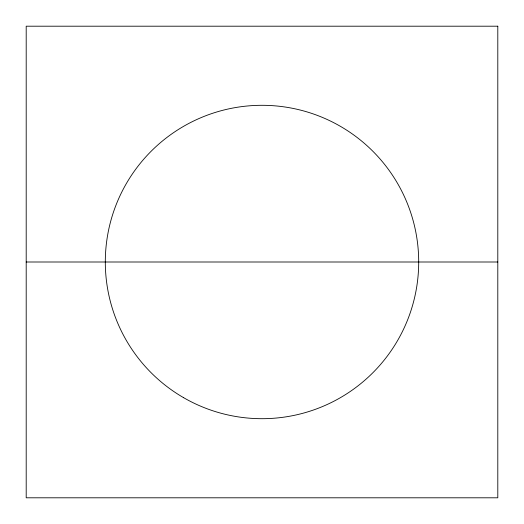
<?xml version="1.0" encoding="UTF-8"?>
<svg xmlns="http://www.w3.org/2000/svg" width="524" height="524" viewBox="0 0 524 524"><rect width="100%" height="100%" fill="white"/><g stroke="black" fill="none" stroke-linecap="round" stroke-linejoin="round"><path stroke-width="0.79" d="M26.2 262L497.8 262M497.8 26.2L26.2 26.2L26.2 497.8L497.8 497.8L497.8 26.2M183.655 397.703A156.696 156.696 0 0 0 418.696 262A156.696 156.696 0 0 0 183.655 126.297A156.696 156.696 0 0 0 183.655 397.703"/></g></svg>
